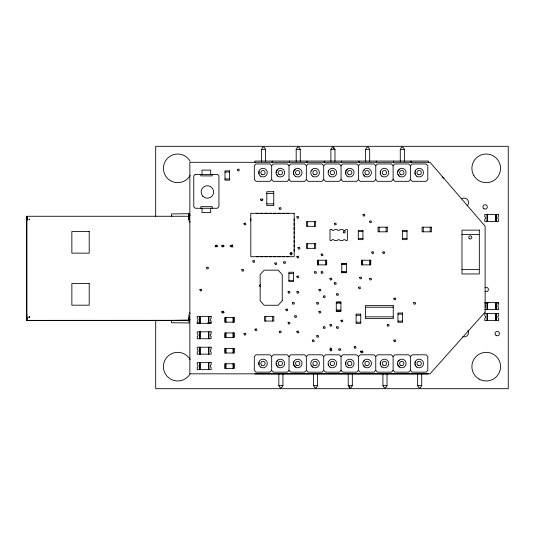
<?xml version="1.0" encoding="UTF-8"?>
<svg xmlns="http://www.w3.org/2000/svg" width="535" height="535" viewBox="0 0 535 535"><rect width="100%" height="100%" fill="white"/><g stroke="black" fill="none" stroke-linecap="round" stroke-linejoin="round"><path stroke-width="0.8" d="M188.982 216.267L26.75 216.267L26.763 320.391L154.261 320.385M26.75 220.607L26.75 219.31M26.85 316.573L26.763 320.318M26.85 315.423L26.85 314.754M171.635 213.926L188.982 213.679L188.982 216.354M171.635 322.264L171.641 320.304M171.635 322.732L188.989 322.973L188.989 320.064L171.635 320.385M188.975 217.578L188.975 217.023L188.975 219.758L188.975 218.982M171.635 216.448L171.635 215.685M188.989 320.351L26.757 320.378L26.757 316.546M26.763 320.391L26.763 216.294L26.85 221.249M26.763 319.596L26.757 317.335M290.01 253.657C293.12 249.317 292.337 258.117 290.164 253.657C292.284 250.367 292.284 256.954 290.164 253.657M259.134 171.481L259.134 173.795M276.174 172.638L276.642 170.899L277.912 169.628M293.682 172.056L293.989 170.899L295.26 169.628M259.134 362.329L259.134 364.643M328.376 172.056L328.691 170.899M293.682 362.911L293.989 361.754M345.884 171.481L345.884 173.795M380.586 171.481L380.586 173.795M345.884 362.329L345.884 364.643M397.625 172.638L398.087 170.899L399.357 169.628M415.127 172.056L415.441 170.899M380.586 362.329L380.586 364.643M415.127 362.911L415.441 361.754M261.481 161.416L261.481 149.365L262.846 147.192L264.216 147.192L265.581 149.365L265.581 161.416M296.183 161.416L296.183 149.365L297.547 147.192L298.911 147.192L300.282 149.365L300.282 161.416M330.884 161.416L330.884 149.365L332.248 147.192L333.613 147.192L334.977 149.365L334.977 161.416M365.579 161.416L365.579 149.365L366.95 147.192L368.314 147.192L369.678 149.365L369.678 161.416M400.28 161.416L400.28 149.365L401.645 147.192L403.015 147.192L404.38 149.365L404.38 161.416M282.935 373.584L282.935 385.635L281.564 387.801L280.2 387.801L278.835 385.635L278.835 373.584M317.629 373.584L317.629 385.635L316.265 387.801L314.901 387.801L313.537 385.635L313.537 373.584M352.331 373.584L352.331 385.635L350.967 387.801L349.602 387.801L348.231 385.635L348.231 373.584M387.032 373.584L387.032 385.635L385.668 387.801L384.297 387.801L382.933 385.635L382.933 373.584M421.734 373.584L421.734 385.635L420.363 387.801L418.999 387.801L417.634 385.635L417.634 373.584M271.666 165.696L273.398 163.957L287.282 163.957L289.014 165.696L289.014 179.573L287.282 181.311L273.398 181.311L271.666 179.573L271.666 165.696L269.928 163.957L256.051 163.957L254.312 165.696L254.312 179.573L256.051 181.311L269.928 181.311L271.666 179.573M289.014 165.696L290.746 163.957L304.629 163.957L306.361 165.696L306.361 179.573L304.629 181.311L290.746 181.311L289.014 179.573M306.361 165.696L308.1 163.957L321.976 163.957L323.715 165.696L323.715 179.573L325.447 181.311L339.33 181.311L341.062 179.573L341.062 165.696L342.801 163.957L356.678 163.957L358.417 165.696L358.417 179.573L356.678 181.311L342.801 181.311L341.062 179.573M231.581 246.026L232.672 244.943M311.337 170.899L312.607 169.628M323.715 165.696L325.447 163.957L339.33 163.957L341.062 165.696M323.715 179.573L321.976 181.311L308.1 181.311L306.361 179.573M346.038 170.899L347.309 169.628M358.417 165.696L360.149 163.957L374.032 163.957L375.764 165.696L375.764 179.573L374.032 181.311L360.149 181.311L358.417 179.573M363.813 170.478L364.663 169.628M375.764 165.696L377.496 163.957L391.379 163.957L393.111 165.696L393.111 179.573L391.379 181.311L377.496 181.311L375.764 179.573M393.111 165.696L394.85 163.957L408.727 163.957L410.465 165.696L410.465 179.573L408.727 181.311L394.85 181.311L393.111 179.573M410.465 165.696L412.197 163.957L426.081 163.957L427.813 165.696L427.813 179.573L426.081 181.311L412.197 181.311L410.465 179.573M271.666 356.544L269.928 354.812L256.051 354.812L254.312 356.544L254.312 370.427L256.051 372.159L269.928 372.159L271.666 370.427L271.666 356.544L273.398 354.812L287.282 354.812L289.014 356.544L289.014 370.427L290.746 372.159L304.629 372.159L306.361 370.427L306.361 356.544L304.629 354.812L290.746 354.812L289.014 356.544M276.642 361.754L277.912 360.483M289.014 370.427L287.282 372.159L273.398 372.159L271.666 370.427M306.361 356.544L308.1 354.812L321.976 354.812L323.715 356.544L323.715 370.427L321.976 372.159L308.1 372.159L306.361 370.427M323.715 356.544L325.447 354.812L339.33 354.812L341.062 356.544L341.062 370.427L342.801 372.159L356.678 372.159L358.417 370.427L358.417 356.544L360.149 354.812L374.032 354.812L375.764 356.544L375.764 370.427L374.032 372.159L360.149 372.159L358.417 370.427M341.062 356.544L342.801 354.812L356.678 354.812L358.417 356.544M341.062 370.427L339.33 372.159L325.447 372.159L323.715 370.427M363.813 361.326L364.663 360.483M375.764 356.544L377.496 354.812L391.379 354.812L393.111 356.544L393.111 370.427L394.85 372.159L408.727 372.159L410.465 370.427L410.465 356.544L412.197 354.812L426.081 354.812L427.813 356.544L427.813 370.427L426.081 372.159L412.197 372.159L410.465 370.427M393.111 356.544L394.85 354.812L408.727 354.812L410.465 356.544M398.087 361.754L399.357 360.483M393.111 370.427L391.379 372.159L377.496 372.159L375.764 370.427M260.371 284.587L259.268 285.69L260.371 286.787M261.481 149.365L265.581 149.365M296.183 149.365L300.282 149.365M330.884 149.365L334.977 149.365M365.579 149.365L369.678 149.365M400.28 149.365L404.38 149.365M225.001 172.043L229.629 172.043M225.001 178.984L229.629 178.984M266.811 193.449L273.753 193.449M266.811 203.855L273.753 203.855M250.795 218.741L250.795 220.915M294.176 218.741L294.176 220.915M294.176 223.082L294.176 225.248M294.176 227.415L294.176 229.589M358.31 231.541L362.937 231.541M402.38 231.541L407.008 231.541M294.176 231.755L294.176 233.922M461.979 234.484L479.333 234.484M294.176 236.095L294.176 238.262M358.31 238.476L362.937 238.476M402.38 238.476L407.008 238.476M294.176 240.429L294.176 242.602M294.176 244.769L294.176 246.936M215.063 246.026L217.538 246.026M221.671 246.026L224.152 246.026M229.93 246.026L231.929 246.026L233.019 247.11M294.176 249.103L294.176 251.276M341.785 263.722L346.412 263.722M341.785 264.591L346.412 264.591M461.979 269.62L479.333 269.62M341.785 271.533L346.412 271.533M341.785 272.395L346.412 272.395M288.907 273.405L293.528 273.405M288.907 280.347L293.528 280.347M336.281 302.282L340.902 302.282M484.784 302.589L498.667 302.589L498.667 304.756A1.411 1.411 0 0 0 498.667 307.364L498.667 309.531L484.784 309.531M484.784 303.024L488.254 303.024M495.196 303.024L498.667 303.024M336.281 303.151L340.902 303.151M365.472 307.217L393.238 307.217M336.281 310.093L340.902 310.093M336.281 310.955L340.902 310.955M221.671 312.132L224.152 312.132M397.973 314.165L402.601 314.165M356.109 315.269L360.737 315.269M365.472 316.847L393.238 316.847M156.006 320.385L170.337 320.378M397.973 321.107L402.601 321.107M356.109 322.21L360.737 322.21M197.241 322.879L200.712 322.879M207.654 322.879L211.118 322.879M360.61 351.903L363.091 351.903M254.861 373.938L428.361 373.938M278.835 385.635L282.935 385.635M313.537 385.635L317.629 385.635M348.231 385.635L352.331 385.635M382.933 385.635L387.032 385.635M417.634 385.635L421.734 385.635M398.087 174.37L398.936 175.219M363.813 174.791L364.663 175.64M276.642 174.37L277.484 175.219M399.357 366.488L398.087 365.218L397.625 363.486M363.813 365.646L364.663 366.488M311.337 365.218L312.607 366.488M295.26 366.488L293.989 365.218L293.682 364.061M277.912 366.488L276.642 365.218L276.174 363.486M415.127 173.213L415.441 174.37M415.127 364.061L415.441 365.218M293.682 173.213L293.989 174.37M328.376 364.061L328.691 365.218M26.844 219.323L26.763 216.822L26.85 219.684L26.763 217.07M188.975 318.385L188.975 319.609L188.975 316.874M171.635 214.395L171.635 216.3M496.493 214.455L496.493 221.39M496.493 302.589L496.493 309.531M496.493 313.61L496.493 320.545M496.106 214.455L496.106 221.39M496.106 302.589L496.106 309.531M496.106 313.61L496.106 320.545M495.631 214.455L495.631 221.39M495.631 302.589L495.631 309.531M495.631 313.61L495.631 320.545M487.385 214.455L487.385 221.39M487.385 302.589L487.385 309.531M487.385 313.61L487.385 320.545M486.95 214.455L486.95 221.39M486.95 302.589L486.95 309.531M486.95 313.61L486.95 320.545M430.2 227.188L430.2 231.815M428.354 162.687L428.354 161.055L254.854 161.055L254.854 162.687M423.259 227.188L423.259 231.815M411.007 161.055L411.007 162.687M393.653 161.055L393.653 162.687M386.13 227.188L386.13 231.815M379.188 227.188L379.188 231.815M376.306 161.055L376.306 162.687M370.474 260.237L370.474 264.865M369.605 260.237L369.605 264.865M362.663 260.237L362.663 264.865M361.794 260.237L361.794 264.865M358.958 161.055L358.958 162.687M349.602 386.357L349.602 387.801M341.604 161.055L341.604 162.687M333.613 147.192L333.613 148.643M330.884 347.717L330.884 351.047M326.403 260.237L326.403 264.865M325.534 260.237L325.534 264.865M324.257 161.055L324.257 162.687M318.592 260.237L318.592 264.865M317.73 260.237L317.73 264.865M314.52 221.677L314.52 226.305M314.52 243.713L314.52 248.34M307.578 221.677L307.578 226.305M307.578 243.713L307.578 248.34M306.903 161.055L306.903 162.687M289.555 161.055L289.555 162.687M288.84 213.318L286.666 213.318M288.84 256.693L286.666 256.693M284.5 213.318L282.333 213.318M284.5 256.693L282.333 256.693M280.159 213.318L277.993 213.318M280.159 256.693L277.993 256.693M275.826 213.318L273.659 213.318M275.826 256.693L273.659 256.693M272.649 316.426L272.649 321.053M272.208 161.055L272.208 162.687M271.486 213.318L269.319 213.318M271.486 256.693L269.319 256.693M267.152 213.318L264.979 213.318M267.152 256.693L264.979 256.693M265.714 316.426L265.714 321.053M262.812 213.318L260.645 213.318M262.812 256.693L260.645 256.693M258.472 213.318L256.305 213.318M258.472 256.693L256.305 256.693M233.855 317.529L233.855 322.157M233.855 332.951L233.855 337.578M233.855 348.379L233.855 353.006M233.855 363.8L233.855 368.428M232.992 317.529L232.992 322.157M232.992 332.951L232.992 337.578M232.992 348.379L232.992 353.006M232.992 363.8L232.992 368.428M226.051 317.529L226.051 322.157M226.051 332.951L226.051 337.578M226.051 348.379L226.051 353.006M226.051 363.8L226.051 368.428M225.181 317.529L225.181 322.157M225.181 332.951L225.181 337.578M225.181 348.379L225.181 353.006M225.181 363.8L225.181 368.428M212.261 174.443L212.261 175.895L200.899 175.895L200.899 174.443M212.261 208.275L212.261 206.664L200.899 206.664L200.899 208.275M210.69 174.443L210.69 170.11L202.016 170.11L202.016 174.443M210.69 208.275L210.69 212.616L202.016 212.616L202.016 208.275M208.951 316.372L208.951 323.314M208.951 331.794L208.951 338.735M208.951 347.222L208.951 354.163M208.951 362.643L208.951 369.585M208.516 316.372L208.516 323.314M208.516 331.794L208.516 338.735M208.516 347.222L208.516 354.163M208.516 362.643L208.516 369.585M200.277 316.372L200.277 323.314M200.277 331.794L200.277 338.735M200.277 347.222L200.277 354.163M200.277 362.643L200.277 369.585M199.802 316.372L199.802 323.314M199.802 331.794L199.802 338.735M199.802 347.222L199.802 354.163M199.802 362.643L199.802 369.585M199.408 316.372L199.408 323.314M199.408 331.794L199.408 338.735M199.408 347.222L199.408 354.163M199.408 362.643L199.408 369.585M188.982 213.679L188.982 216.448M155.698 216.514L155.698 146.309L508.25 146.309L508.25 388.691L155.698 388.691L155.698 320.157M188.628 314.754A3.471 3.471 0 0 1 188.628 318.225M190.132 373.818A14.325 14.325 0 0 1 168.525 377.63A14.325 14.325 0 0 1 168.525 355.681A14.325 14.325 0 0 1 190.132 359.493M190.132 175.507A14.325 14.325 0 0 1 168.525 179.319A14.325 14.325 0 0 1 168.525 157.37A14.325 14.325 0 0 1 190.132 161.182M485.111 287.629A2.2 2.2 0 0 1 488.422 289.535A2.2 2.2 0 0 1 485.111 291.441M461.979 198.679A4.407 4.407 0 0 1 467.791 199.976A4.407 4.407 0 0 1 467.008 205.881M467.998 330.296A4.407 4.407 0 0 1 462.668 336.642M190.286 319.749A3.471 3.471 0 0 1 189.096 319.957M189.096 313.015A3.471 3.471 0 0 1 190.286 313.229M190.286 221.771A3.471 3.471 0 0 1 189.096 221.985M189.096 215.043A3.471 3.471 0 0 1 190.286 215.251M442.144 177.159A2.2 2.2 0 0 1 444.057 178.262M262.056 200.297A4.407 4.407 0 0 1 263.046 199.12M188.628 216.775A3.471 3.471 0 0 1 188.628 220.246M485.024 304.89A1.411 1.411 0 0 1 485.024 307.23M29.271 316.88L29.124 317.65L29.271 316.88M29.351 316.954L29.171 317.71L29.351 316.954M199.923 289.542L200.324 291.047L201.829 290.645L201.427 289.141L199.923 289.542M206.53 267.507L206.931 269.011L208.443 268.61L208.035 267.105L206.53 267.507M215.344 245.478L215.745 246.983L217.25 246.575L216.849 245.07L215.344 245.478M237.379 169.455L237.781 170.959L239.285 170.558L238.884 169.053L237.379 169.455M221.958 245.478L222.359 246.983L223.864 246.575L223.463 245.07L221.958 245.478M230.772 245.478L231.173 246.983L232.678 246.575L232.277 245.07L230.772 245.478M243.987 223.443L244.395 224.947L245.899 224.539L245.498 223.035L243.987 223.443M221.958 311.577L222.359 313.082L223.864 312.681L223.463 311.176L221.958 311.577M260.518 199.201L260.92 200.705L262.424 200.304L262.023 198.799L260.518 199.201M241.787 269.714L242.188 271.218L243.692 270.817L243.291 269.312L241.787 269.714M252.801 260.899L253.209 262.404L254.713 262.003L254.312 260.498L252.801 260.899M243.987 333.613L244.395 335.117L245.899 334.716L245.498 333.211L243.987 333.613M279.243 208.015L279.651 209.519L281.156 209.118L280.748 207.613L279.243 208.015M255.008 329.206L255.409 330.71L256.914 330.309L256.512 328.804L255.008 329.206M274.836 263.1L275.244 264.604L276.749 264.203L276.341 262.698L274.836 263.1M283.65 262.003L284.058 263.508L285.563 263.1L285.155 261.595L283.65 262.003M296.871 216.829L297.279 218.333L298.784 217.932L298.376 216.428L296.871 216.829M297.975 247.678L298.376 249.183L299.881 248.782L299.48 247.277L297.975 247.678M296.871 256.492L297.279 257.997L298.784 257.596L298.376 256.091L296.871 256.492M288.057 291.749L288.465 293.254L289.97 292.852L289.562 291.348L288.057 291.749M279.243 331.412L279.651 332.917L281.156 332.509L280.748 331.004L279.243 331.412M285.857 309.377L286.258 310.882L287.763 310.474L287.362 308.969L285.857 309.377M296.871 276.321L297.279 277.825L298.784 277.424L298.376 275.92L296.871 276.321M292.464 302.763L292.872 304.268L294.377 303.867L293.969 302.362L292.464 302.763M288.057 322.598L288.465 324.103L289.97 323.695L289.562 322.19L288.057 322.598M296.871 291.749L297.279 293.254L298.784 292.852L298.376 291.348L296.871 291.749M294.671 315.984L295.073 317.489L296.577 317.088L296.176 315.583L294.671 315.984M296.871 331.412L297.279 332.917L298.784 332.509L298.376 331.004L296.871 331.412M314.5 271.914L314.901 273.418L316.406 273.017L316.004 271.512L314.5 271.914M321.114 254.285L321.515 255.797L323.02 255.389L322.618 253.884L321.114 254.285M321.114 271.914L321.515 273.418L323.02 273.017L322.618 271.512L321.114 271.914M334.335 223.443L334.736 224.947L336.241 224.539L335.84 223.035L334.335 223.443M318.907 289.542L319.308 291.047L320.813 290.645L320.411 289.141L318.907 289.542M316.707 302.763L317.108 304.268L318.613 303.867L318.211 302.362L316.707 302.763M318.907 311.577L319.308 313.082L320.813 312.681L320.411 311.176L318.907 311.577M323.314 296.156L323.715 297.661L325.22 297.259L324.819 295.748L323.314 296.156M312.3 340.227L312.701 341.731L314.205 341.323L313.804 339.819L312.3 340.227M329.928 278.528L330.329 280.032L331.834 279.631L331.433 278.126L329.928 278.528M316.707 335.82L317.108 337.324L318.613 336.916L318.211 335.412L316.707 335.82M334.335 282.935L334.736 284.439L336.241 284.038L335.84 282.534L334.335 282.935M323.314 327.005L323.715 328.51L325.22 328.102L324.819 326.597L323.314 327.005M336.535 293.949L336.936 295.454L338.441 295.052L338.04 293.548L336.535 293.949M329.928 324.798L330.329 326.303L331.834 325.902L331.433 324.397L329.928 324.798M362.977 214.629L363.379 216.133L364.883 215.725L364.482 214.221L362.977 214.629M329.928 349.041L330.329 350.545L331.834 350.137L331.433 348.633L329.928 349.041M336.535 327.005L336.936 328.51L338.441 328.102L338.04 326.597L336.535 327.005M340.942 320.391L341.343 321.896L342.848 321.495L342.447 319.99L340.942 320.391M369.585 221.236L369.993 222.741L371.497 222.339L371.089 220.835L369.585 221.236M338.742 349.041L339.143 350.545L340.648 350.137L340.247 348.633L338.742 349.041M359.674 277.424L360.075 278.929L361.58 278.528L361.178 277.023L359.674 277.424M358.57 287.342L358.972 288.846L360.476 288.445L360.075 286.941L358.57 287.342M371.792 252.085L372.193 253.59L373.697 253.189L373.296 251.684L371.792 252.085M369.585 278.528L369.993 280.032L371.497 279.631L371.089 278.126L369.585 278.528M354.163 346.834L354.565 348.338L356.069 347.937L355.668 346.433L354.163 346.834M382.806 252.085L383.214 253.59L384.718 253.189L384.311 251.684L382.806 252.085M360.771 351.241L361.178 352.746L362.683 352.344L362.275 350.84L360.771 351.241M393.827 298.356L394.228 299.861L395.733 299.46L395.332 297.955L393.827 298.356M387.213 324.798L387.621 326.303L389.126 325.902L388.718 324.397L387.213 324.798M393.827 340.227L394.228 341.731L395.733 341.323L395.332 339.819L393.827 340.227M413.655 302.763L414.057 304.268L415.561 303.867L415.16 302.362L413.655 302.763M282.233 300.717L278.22 305.244L264.163 305.244L260.15 300.717L260.15 274.622L264.163 270.162L278.22 270.162L282.233 274.622L282.233 300.717M485.118 312.132L430.033 373.825L189.858 373.825L189.858 162.292L430.033 162.292L485.118 226.198L485.118 312.132M195.228 174.443L193.777 175.895L193.777 206.664L195.389 208.275L217.324 208.275L218.935 206.664L218.935 175.895L217.484 174.443L195.228 174.443M229.629 170.886L225.001 170.886L225.001 180.141L229.629 180.141L229.629 170.886M273.753 191.711L266.811 191.711L266.811 205.594L273.753 205.594L273.753 191.711M294.176 213.318L250.801 213.318L250.801 256.693L294.176 256.693L294.176 213.318M498.667 214.455L484.784 214.455L484.784 216.621A1.411 1.411 0 0 1 484.784 219.223L484.784 221.39L498.667 221.39L498.667 219.223A1.411 1.411 0 0 1 498.667 216.621L498.667 214.455M315.677 221.677L306.421 221.677L306.421 226.305L315.677 226.305L315.677 221.677M387.286 227.188L378.031 227.188L378.031 231.815L387.286 231.815L387.286 227.188M431.357 227.188L422.102 227.188L422.102 231.815L431.357 231.815L431.357 227.188M331.74 229.629L330.001 229.629L330.001 240.476L331.74 240.476A1.03 1.03 0 0 1 333.037 239.606A1.411 1.411 0 0 1 334.342 240.476L337.378 240.476A1.411 1.411 0 0 1 339.979 240.476L343.015 240.476A1.411 1.411 0 0 1 345.617 240.476L347.355 240.476L347.355 229.629L345.617 229.629A1.411 1.411 0 0 1 343.015 229.629L339.979 229.629A1.411 1.411 0 0 1 337.378 229.629L334.342 229.629A1.411 1.411 0 0 1 331.74 229.629M479.333 230.144L461.979 230.144L461.979 273.953L479.333 273.953L479.333 230.144M362.937 230.384L358.31 230.384L358.31 239.633L362.937 239.633L362.937 230.384M407.008 230.384L402.38 230.384L402.38 239.633L407.008 239.633L407.008 230.384M89.211 231.454L71.857 231.454L71.864 253.142L89.211 253.142L89.211 231.448M315.677 243.713L306.421 243.713L306.421 248.34L315.677 248.34L315.677 243.713M326.691 260.237L317.436 260.237L317.436 264.865L326.691 264.865L326.691 260.237M370.762 260.237L361.506 260.237L361.506 264.865L370.762 264.865L370.762 260.237M346.412 263.434L341.785 263.434L341.785 272.689L346.412 272.689L346.412 263.434M293.528 272.248L288.907 272.248L288.907 281.504L293.528 281.504L293.528 272.248M89.211 283.503L71.864 283.503L71.864 305.191L89.211 305.191L89.211 283.503M340.902 301.994L336.281 301.994L336.281 311.25L340.902 311.25L340.902 301.994M393.238 305.625L365.472 305.625L365.472 318.633L393.238 318.633L393.238 305.625M402.601 313.008L397.973 313.008L397.973 322.264L402.601 322.264L402.601 313.008M498.667 313.61L484.784 313.61L484.784 315.777A1.411 1.411 0 0 1 484.784 318.378L484.784 320.545L498.667 320.545L498.667 318.378A1.411 1.411 0 0 1 498.667 315.777L498.667 313.61M360.737 314.112L356.109 314.112L356.109 323.367L360.737 323.367L360.737 314.112M211.118 316.372L197.241 316.372L197.241 318.539A1.411 1.411 0 0 1 197.241 321.14L197.241 323.314L211.118 323.314L211.118 321.14A1.411 1.411 0 0 1 211.118 318.539L211.118 316.372M273.806 316.426L264.558 316.426L264.558 321.053L273.806 321.053L273.806 316.426M234.149 317.529L224.894 317.529L224.894 322.157L234.149 322.157L234.149 317.529M211.118 331.794L197.241 331.794L197.241 333.967A1.411 1.411 0 0 1 197.241 336.568L197.241 338.735L211.118 338.735L211.118 336.568A1.411 1.411 0 0 1 211.118 333.967L211.118 331.794M234.149 332.951L224.894 332.951L224.894 337.578L234.149 337.578L234.149 332.951M211.118 347.222L197.241 347.222L197.241 349.388A1.411 1.411 0 0 1 197.241 351.99L197.241 354.163L211.118 354.163L211.118 351.99A1.411 1.411 0 0 1 211.118 349.388L211.118 347.222M234.149 348.379L224.894 348.379L224.894 353.006L234.149 353.006L234.149 348.379M211.118 362.643L197.241 362.643L197.241 364.81A1.411 1.411 0 0 1 197.241 367.418L197.241 369.585L211.118 369.585L211.118 367.418A1.411 1.411 0 0 1 211.118 364.81L211.118 362.643M234.149 363.8L224.894 363.8L224.894 368.428L234.149 368.428L234.149 363.8M29.238 219.377L29.124 218.989L29.264 219.765L29.238 219.377M473.809 175.507A14.325 14.325 0 0 0 498.62 175.507A14.325 14.325 0 0 0 486.215 154.02A14.325 14.325 0 0 0 473.809 175.507M479.052 379.061A14.325 14.325 0 0 0 500.539 366.656A14.325 14.325 0 0 0 479.052 354.25A14.325 14.325 0 0 0 479.052 379.061M484.014 208.81A2.2 2.2 0 0 0 487.318 206.905A2.2 2.2 0 0 0 484.014 204.999A2.2 2.2 0 0 0 484.014 208.81M496.132 335.512A2.2 2.2 0 0 0 499.436 333.606A2.2 2.2 0 0 0 496.132 331.693A2.2 2.2 0 0 0 496.132 335.512M202.952 196.392A6.246 6.246 0 0 0 213.405 193.596A6.246 6.246 0 0 0 205.754 185.946A6.246 6.246 0 0 0 202.952 196.392M343.818 232.825A0.956 0.956 0 0 0 345.269 232.036A0.956 0.956 0 0 0 343.858 231.173A0.956 0.956 0 0 0 343.818 232.825M469.509 238.784A1.558 1.558 0 0 0 471.85 237.433A1.558 1.558 0 0 0 469.509 236.082A1.558 1.558 0 0 0 469.509 238.784M416.544 366.963A4.34 4.34 0 0 0 423.446 363.994A4.34 4.34 0 0 0 417.427 359.5A4.34 4.34 0 0 0 416.544 366.963M418.056 365.365A2.167 2.167 0 0 0 421.306 363.486A2.167 2.167 0 0 0 418.056 361.606A2.167 2.167 0 0 0 418.056 365.365M399.197 366.963A4.34 4.34 0 0 0 406.098 363.994A4.34 4.34 0 0 0 400.073 359.5A4.34 4.34 0 0 0 399.197 366.963M400.702 365.365A2.167 2.167 0 0 0 403.958 363.486A2.167 2.167 0 0 0 400.702 361.606A2.167 2.167 0 0 0 400.702 365.365M381.843 366.963A4.34 4.34 0 0 0 388.744 363.994A4.34 4.34 0 0 0 382.726 359.5A4.34 4.34 0 0 0 381.843 366.963M383.14 365.224A2.167 2.167 0 0 0 386.591 363.74A2.167 2.167 0 0 0 383.582 361.493A2.167 2.167 0 0 0 383.14 365.224M364.495 366.963A4.34 4.34 0 0 0 371.397 363.994A4.34 4.34 0 0 0 365.372 359.5A4.34 4.34 0 0 0 364.495 366.963M366.007 365.365A2.167 2.167 0 0 0 369.257 363.486A2.167 2.167 0 0 0 366.007 361.606A2.167 2.167 0 0 0 366.007 365.365M347.148 366.963A4.34 4.34 0 0 0 354.043 363.994A4.34 4.34 0 0 0 348.024 359.5A4.34 4.34 0 0 0 347.148 366.963M348.439 365.224A2.167 2.167 0 0 0 351.89 363.74A2.167 2.167 0 0 0 348.88 361.493A2.167 2.167 0 0 0 348.439 365.224M329.794 366.963A4.34 4.34 0 0 0 336.696 363.994A4.34 4.34 0 0 0 330.677 359.5A4.34 4.34 0 0 0 329.794 366.963M331.305 365.365A2.167 2.167 0 0 0 334.556 363.486A2.167 2.167 0 0 0 331.305 361.606A2.167 2.167 0 0 0 331.305 365.365M312.447 366.963A4.34 4.34 0 0 0 319.348 363.994A4.34 4.34 0 0 0 313.323 359.5A4.34 4.34 0 0 0 312.447 366.963M313.744 365.224A2.167 2.167 0 0 0 317.195 363.74A2.167 2.167 0 0 0 314.179 361.493A2.167 2.167 0 0 0 313.744 365.224M295.093 366.963A4.34 4.34 0 0 0 301.994 363.994A4.34 4.34 0 0 0 295.975 359.5A4.34 4.34 0 0 0 295.093 366.963M296.39 365.224A2.167 2.167 0 0 0 299.841 363.74A2.167 2.167 0 0 0 296.831 361.493A2.167 2.167 0 0 0 296.39 365.224M277.745 366.963A4.34 4.34 0 0 0 284.647 363.994A4.34 4.34 0 0 0 278.621 359.5A4.34 4.34 0 0 0 277.745 366.963M279.043 365.224A2.167 2.167 0 0 0 282.493 363.74A2.167 2.167 0 0 0 279.484 361.493A2.167 2.167 0 0 0 279.043 365.224M260.398 366.963A4.34 4.34 0 0 0 267.293 363.994A4.34 4.34 0 0 0 261.274 359.5A4.34 4.34 0 0 0 260.398 366.963M261.689 365.224A2.167 2.167 0 0 0 265.139 363.74A2.167 2.167 0 0 0 262.13 361.493A2.167 2.167 0 0 0 261.689 365.224M260.398 176.109A4.34 4.34 0 0 0 267.293 173.146A4.34 4.34 0 0 0 261.274 168.652A4.34 4.34 0 0 0 260.398 176.109M261.903 174.51A2.167 2.167 0 0 0 265.159 172.638A2.167 2.167 0 0 0 261.903 170.759A2.167 2.167 0 0 0 261.903 174.51M277.745 176.109A4.34 4.34 0 0 0 284.647 173.146A4.34 4.34 0 0 0 278.621 168.652A4.34 4.34 0 0 0 277.745 176.109M279.043 174.377A2.167 2.167 0 0 0 282.493 172.892A2.167 2.167 0 0 0 279.484 170.645A2.167 2.167 0 0 0 279.043 174.377M295.093 176.109A4.34 4.34 0 0 0 301.994 173.146A4.34 4.34 0 0 0 295.975 168.652A4.34 4.34 0 0 0 295.093 176.109M296.39 174.377A2.167 2.167 0 0 0 299.841 172.892A2.167 2.167 0 0 0 296.831 170.645A2.167 2.167 0 0 0 296.39 174.377M312.447 176.109A4.34 4.34 0 0 0 319.348 173.146A4.34 4.34 0 0 0 313.323 168.652A4.34 4.34 0 0 0 312.447 176.109M313.951 174.51A2.167 2.167 0 0 0 317.208 172.638A2.167 2.167 0 0 0 313.951 170.759A2.167 2.167 0 0 0 313.951 174.51M329.794 176.109A4.34 4.34 0 0 0 336.696 173.146A4.34 4.34 0 0 0 330.677 168.652A4.34 4.34 0 0 0 329.794 176.109M331.305 174.51A2.167 2.167 0 0 0 334.556 172.638A2.167 2.167 0 0 0 331.305 170.759A2.167 2.167 0 0 0 331.305 174.51M347.148 176.109A4.34 4.34 0 0 0 354.043 173.146A4.34 4.34 0 0 0 348.024 168.652A4.34 4.34 0 0 0 347.148 176.109M348.653 174.51A2.167 2.167 0 0 0 351.91 172.638A2.167 2.167 0 0 0 348.653 170.759A2.167 2.167 0 0 0 348.653 174.51M364.495 176.109A4.34 4.34 0 0 0 371.397 173.146A4.34 4.34 0 0 0 365.372 168.652A4.34 4.34 0 0 0 364.495 176.109M366.007 174.51A2.167 2.167 0 0 0 369.257 172.638A2.167 2.167 0 0 0 366.007 170.759A2.167 2.167 0 0 0 366.007 174.51M381.843 176.109A4.34 4.34 0 0 0 388.744 173.146A4.34 4.34 0 0 0 382.726 168.652A4.34 4.34 0 0 0 381.843 176.109M383.354 174.51A2.167 2.167 0 0 0 386.604 172.638A2.167 2.167 0 0 0 383.354 170.759A2.167 2.167 0 0 0 383.354 174.51M399.197 176.109A4.34 4.34 0 0 0 406.098 173.146A4.34 4.34 0 0 0 400.073 168.652A4.34 4.34 0 0 0 399.197 176.109M400.702 174.51A2.167 2.167 0 0 0 403.958 172.638A2.167 2.167 0 0 0 400.702 170.759A2.167 2.167 0 0 0 400.702 174.51M416.544 176.109A4.34 4.34 0 0 0 423.446 173.146A4.34 4.34 0 0 0 417.427 168.652A4.34 4.34 0 0 0 416.544 176.109M418.056 174.51A2.167 2.167 0 0 0 421.306 172.638A2.167 2.167 0 0 0 418.056 170.759A2.167 2.167 0 0 0 418.056 174.51"/></g></svg>
